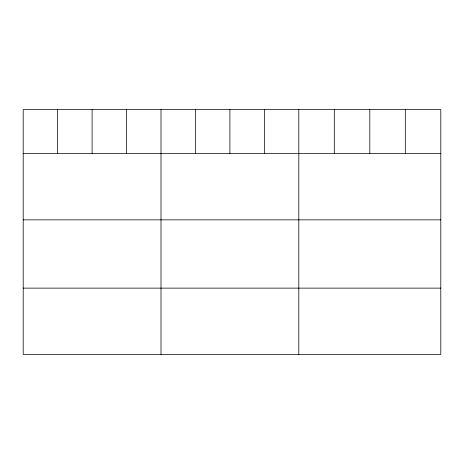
<?xml version="1.0" encoding="UTF-8"?>
<svg xmlns="http://www.w3.org/2000/svg" width="464" height="464" viewBox="0 0 464 464"><rect width="100%" height="100%" fill="white"/><g stroke="black" fill="none" stroke-linecap="round" stroke-linejoin="round"><path stroke-width="0.7" d="M440.8 153.584L440.8 354.397L23.2 354.397L23.2 109.603L440.8 109.603L440.8 153.584L23.2 153.584M23.2 219.849L440.8 219.849M23.2 288.127L440.8 288.127M405.304 109.603L405.304 153.584M369.808 109.603L369.808 153.584M334.312 109.603L334.312 153.584M298.816 109.603L298.816 354.397M264.364 109.603L264.364 153.584M229.912 109.603L229.912 153.584M195.46 109.603L195.46 153.584M161.008 109.603L161.008 354.397M126.556 109.603L126.556 153.584M92.104 109.603L92.104 153.584M57.652 109.603L57.652 153.584"/></g></svg>
